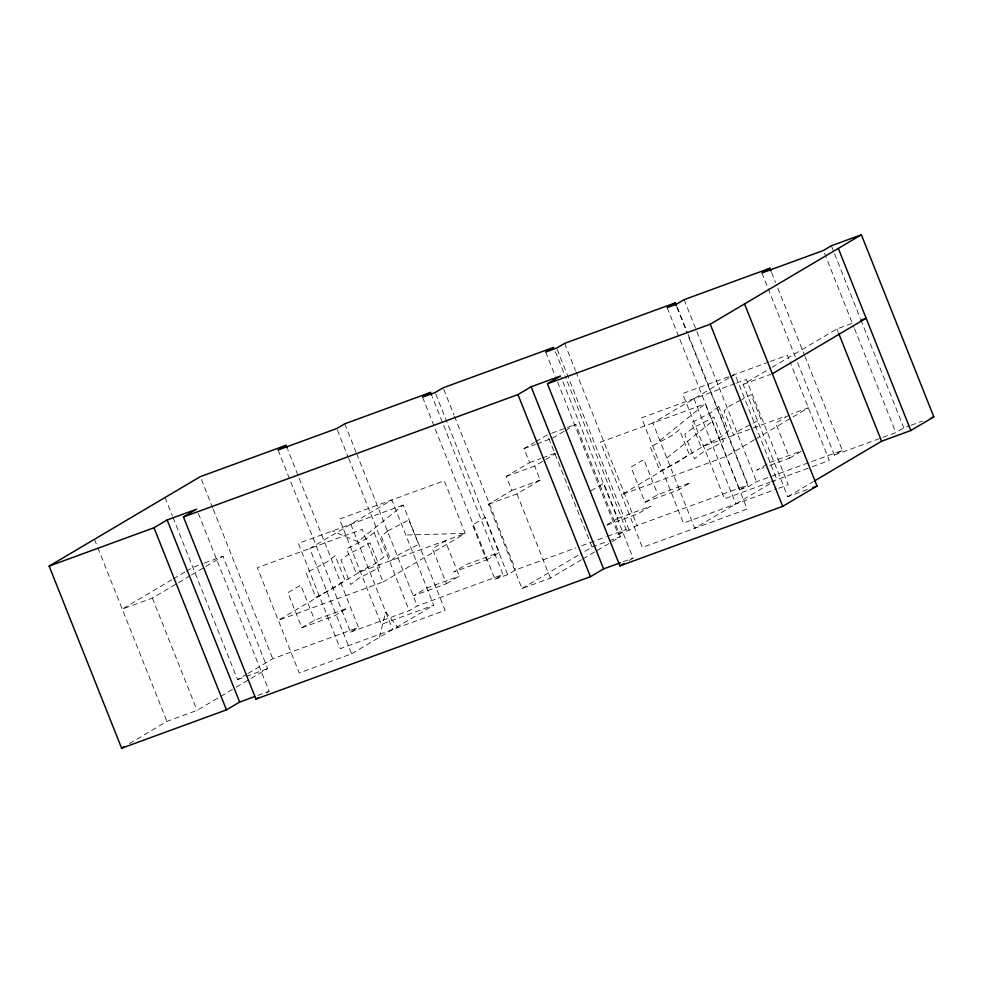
<?xml version="1.0" encoding="UTF-8"?>
<svg xmlns="http://www.w3.org/2000/svg" width="983" height="983" viewBox="0 0 983 983"><rect width="100%" height="100%" fill="white"/><g stroke="black" fill="none" stroke-linecap="round" stroke-linejoin="round"><path stroke-width="0.74" stroke-dasharray="4.92 3.69" d="M379.401 637.353L385.717 611.942L397.931 627.572M403.214 505.053L298.39 543.402L340.29 648.669L445.102 610.32L403.214 505.053L357.787 541.768L332.328 530.98M659.876 440.519L705.303 403.792L747.203 509.059L642.378 547.42L600.49 442.141L705.303 403.792M666.855 458.066L712.294 421.338M171.939 579.712L122.248 609.116L152.377 598.094L177.223 583.386M173.241 578.938L185.013 571.971M186.328 571.197L192.865 567.326L202.903 563.652M178.537 582.612L190.309 575.645M191.611 574.871L204.685 567.142M206 566.368L222.994 556.304L267.683 668.587L250.677 678.651M581.567 559.683L550.431 578.115L521.998 588.51L488.49 504.291L511.836 490.48L506.257 476.436L529.604 462.624L524.013 448.592L534.396 442.448M535.698 441.674L547.371 434.769L592.049 547.052L580.375 553.97M552.446 438.185L564.131 431.279M565.422 430.505L575.805 424.361L620.482 536.657L597.136 550.468M506.257 476.436L534.691 466.04L555.444 453.753M488.49 504.291L516.923 493.896L540.269 480.073L534.691 466.04M301.83 627.756L314.671 620.162L347.417 608.182L334.589 615.776L301.83 627.756L287.872 592.675L300.7 585.082L314.671 620.162M383.112 581.973L465.217 533.388L444.267 480.748L339.454 519.098L381.343 624.377L433.749 605.196L391.861 499.929L309.756 548.514L351.644 653.793L299.237 672.962L257.337 567.695L362.162 529.346L383.112 581.973L278.287 620.334L360.392 571.737L465.217 533.388L405.832 535.022M728.968 377.951L652.896 422.973L694.784 528.24L774.444 481.105M730.172 377.239L735.014 374.376L776.902 479.643M129.387 743.627L166.926 721.399L197.067 710.377L234.986 687.94M173.008 517.451L237.542 679.609L246.672 674.215M247.986 673.441L272.758 658.782L358.512 627.4L287.736 449.55M807.289 489.595L787.801 496.722L743.123 384.439L770.856 368.023M772.183 367.237L836.914 328.936L853.6 322.829M236.301 687.166L249.375 679.425M278.066 450.005L350.538 632.118L358.512 627.4M591.004 490.8L603.832 483.206L617.803 518.299L606.253 525.131M446.466 583.705L459.294 576.112L445.324 541.019L432.495 548.612L446.466 583.705L413.708 595.686L426.536 588.092L459.294 576.112M486.474 560.027L499.303 552.434L485.344 517.341L472.516 524.934L486.474 560.027L453.716 572.008L466.544 564.414L499.303 552.434M266.479 692.831L269.121 691.27L197.214 510.582M350.538 632.118L409.247 610.64L417.222 605.921L502.977 574.539L432.201 396.702M351.644 653.793L433.749 605.196M422.53 397.144L495.002 579.27L502.977 574.539M495.002 579.27L507.658 574.637L515.633 569.919L575.915 547.863M788.477 415.477L775.648 423.059L789.607 458.152L769.664 465.451M644.983 502.215L657.811 494.621L690.57 482.628L677.742 490.222L644.983 502.215L631.012 467.122L643.853 459.528L657.811 494.621M754.477 439.72L726.253 456.431L621.428 494.781L703.545 446.184L751.688 428.576M755.767 438.971L791.684 417.701M792.974 416.952L808.37 407.834L791.364 414.052M521.998 588.51L579.085 554.731M557.594 381.957L618.172 534.199L626.159 529.481L566.699 380.089M618.172 534.199L629.145 530.193L637.119 525.463L747.633 485.024L687.621 334.22M582.87 558.922L594.543 552.004M767.121 464.062L756.849 470.144L763.975 467.527M789.607 458.152L801.157 451.32M667.187 307.63L739.658 489.755L747.633 485.024M739.658 489.755L748.641 486.462L756.615 481.744L842.37 450.374L805.003 356.46M629.132 560.445L633.089 558.111L561.182 377.411M797.594 362.604L834.395 455.092L842.37 450.374M834.395 455.092L895.869 432.594L903.844 427.875L909.558 425.786M787.801 496.722L812.904 481.867M740.555 400.204L730 405.709L724.004 410.734L733.723 435.162L739.72 430.124L760.83 419.114L751.11 394.699L741.87 399.516M551.635 433.208L565.852 428.01M567.277 427.482L575.805 424.361M204.341 563.124L222.994 556.304M524.013 448.592L535.391 444.427M536.816 443.911L551.033 438.701M769.001 361.941L682.595 393.556L724.496 498.823L769.8 482.248M770.426 361.425L787.42 355.207L789.57 360.601M735.026 383.64L641.543 417.849L683.431 523.116L776.926 488.92M736.451 383.124L746.367 379.499L788.255 484.766L778.339 488.391M743.123 384.439L770.955 374.253M529.604 462.624L540.982 458.459M542.395 457.943L555.198 453.261M511.836 490.48L540.269 480.073M753.113 428.047L785.7 416.128M769.677 462.551L801.01 451.086M617.803 518.299L650.562 506.306L637.721 513.9L606.388 525.364M581.653 545.762L606.056 536.829M607.494 536.3L626.159 529.481M910.995 425.258L922.423 421.08M592.049 547.052L607.691 541.338M609.116 540.81L620.482 536.657M771.213 481.731L810.901 467.208M812.314 466.692L829.308 460.474L790.099 361.953M237.542 679.609L244.718 676.992M246.155 676.464L267.683 668.587M257.89 695.386L269.121 691.27M623.259 561.698L633.089 558.111M831.372 245.762L860.248 318.32M860.813 319.745L903.844 427.875M824.528 253.331L853.969 327.314M854.534 328.74L895.869 432.594M836.914 328.936L838.044 331.775M771.594 272.524L775.562 282.477M777.823 288.166L804.438 355.047M761.923 272.979L767.576 287.208M768.153 288.621L795.321 356.915M684.143 299.631L756.615 481.744M677.299 307.2L687.486 332.807M688.051 334.232L748.641 486.462M676.869 307.188L687.056 332.795M693.949 398.668L735.849 503.947M564.647 343.35L575.399 370.382M575.977 371.807L637.119 525.463M557.238 349.493L629.145 530.193M555.383 351.631L566.134 378.664M545.7 352.086L555.321 376.268M516.923 493.896L550.431 578.115M443.726 389.219L453.925 414.826M454.49 416.251L515.633 569.919M435.752 393.937L507.658 574.637M344.75 423.808L356.079 452.254M356.645 453.679L417.222 605.921M337.341 429.952L348.093 456.984M348.658 458.41L409.247 610.64M350.808 524.222L392.696 629.489M201.417 479.507L212.746 507.965M213.311 509.378L272.758 658.782M165.07 497.496L172.443 516.026M152.377 598.094L197.067 710.377M94.454 539.286L97.292 546.413M97.858 547.838L166.926 721.399M387.707 530.943L381.269 536.239L390.988 560.654L397.427 555.37L418.537 544.361L408.817 519.933L387.707 530.943M335.178 555.641L327.179 561.858L306.069 572.868L315.789 597.283L336.899 586.273L344.898 580.056L335.178 555.641M374.154 532.614L366.155 538.831L346.581 548.932L356.301 573.347L375.875 563.247L383.874 557.029L374.154 532.614M348.99 553.871L340.99 560.089L350.698 584.516L358.709 578.299L379.819 567.289L370.099 542.862L348.99 553.871M679.437 429.682L671.438 435.899L650.328 446.909L660.048 471.324L681.158 460.314L689.157 454.097L679.437 429.682M718.745 406.532L710.746 412.749L691.43 422.702L701.149 447.118L720.465 437.177L728.464 430.959L718.745 406.532M692.72 428.109L684.721 434.326L694.44 458.742L702.44 452.524L723.549 441.514L713.83 417.099L692.72 428.109"/><path stroke-width="1.47" d="M255.076 696.406L239.643 702.059L226.459 709.861L121.622 748.223L49.15 566.097L200.286 476.657L286.041 445.287L287.171 448.125M286.041 445.287L278.066 450.005L336.776 428.527L344.75 423.808L430.505 392.426L431.635 395.277M49.15 566.097L153.987 527.748L167.159 519.946L196.649 509.157L183.465 516.96L255.936 699.073L590.427 576.689L603.611 568.899L620.457 562.731M430.505 392.426L422.53 397.144L435.186 392.524L443.161 387.794L553.675 347.368L545.7 352.086L556.661 348.068L564.647 343.35L675.161 302.911L676.292 305.762M183.465 516.96L517.955 394.576L531.139 386.774L560.617 375.985L547.433 383.788L619.904 565.901L782.714 506.343L817.02 486.032L744.549 303.919M675.161 302.911L667.187 307.63L676.169 304.349L684.143 299.631L769.898 268.248L771.028 271.099M769.898 268.248L761.923 272.979L823.398 250.481L831.372 245.762L861.378 234.777L933.85 416.903L910.811 430.529L881.591 441.22L814.219 481.092M547.433 383.788L710.242 324.218L861.378 234.777M121.622 748.223L124.214 746.687M772.343 373.749L866.121 318.246L860.567 320.286M255.936 699.073L258.578 697.512M619.904 565.901L623.861 563.566M930.987 417.947L933.85 416.903M812.855 487.568L817.02 486.032M838.339 248.416L910.811 430.529M838.61 333.2L881.591 441.22M710.242 324.218L782.714 506.343M531.139 386.774L603.611 568.899M517.955 394.576L590.427 576.689M167.159 519.946L239.643 702.059M153.987 527.748L226.459 709.861"/></g></svg>
